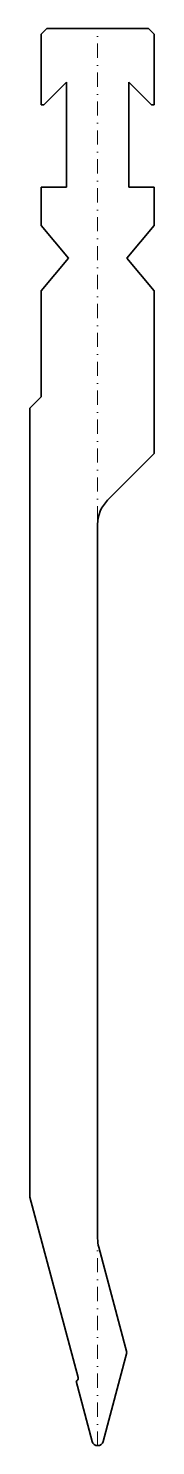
# Model space of a CAD drawing. Header units: millimetres. Extents: x -12 to 10, y 0 to 250.
import ezdxf

# ---------------------------------------------------------------- set-up
doc = ezdxf.new("R2010")
doc.units = ezdxf.units.MM
doc.header["$LTSCALE"] = 5
doc.linetypes.add('AUSGEZOGEN', pattern=[0])
doc.linetypes.add('DASHDOT', pattern=[1, 0.5, -0.25, 0, -0.25])
doc.layers.add('2', color=7, linetype='Continuous')

msp = doc.modelspace()

# ---------------------------------------------------------------- linework, layer by layer
at = {"layer": '2', "color": 7, "linetype": 'AUSGEZOGEN', "lineweight": 35}
for p, q in [((-10, 249), (-9, 250)), ((-10, 236.5), (-10, 249)), ((-9, 250), (9, 250)), ((9, 250), (10, 249)), ((10, 249), (10, 236.5)), ((-5.5, 240.5), (-9.5, 236.5)), ((-5.5, 222), (-5.5, 240.5)), ((9.5, 236.5), (5.5, 240.5)), ((5.5, 240.5), (5.5, 222)), ((-9.5, 236.5), (-10, 236.5)), ((10, 236.5), (9.5, 236.5)), ((-10, 215.2), (-10, 222)), ((-10, 222), (-5.5, 222)), ((5.5, 222), (10, 222)), ((10, 222), (10, 215.2)), ((-5.18, 209.45), (-10, 215.2)), ((10, 215.2), (5.18, 209.45)), ((-10, 203.7), (-5.18, 209.45)), ((5.18, 209.45), (10, 203.7)), ((-10, 185), (-10, 203.7)), ((10, 203.7), (10, 175)), ((-12, 183), (-10, 185)), ((-12, 43.85), (-12, 183)), ((10, 175), (1.76, 166.76)), ((0, 162.51), (0, 36.56)), ((-3.47, 12.01), (-12, 43.85)), ((0.2, 35.01), (5.18, 16.45)), ((5.18, 16.45), (0.97, 0.74)), ((-0.97, 0.74), (-3.82, 11.4))]:
    msp.add_line(p, q, dxfattribs=at)
at = {"layer": '2', "color": 7, "linetype": 'DASHDOT', "lineweight": 18}
msp.add_line((0, 0), (0, 250), dxfattribs=at)
at = {"layer": '2', "color": 7, "linetype": 'AUSGEZOGEN', "lineweight": 35}
for centre, radius, start, end in [((6, 162.51), 6, 135, 180), ((6, 36.56), 6, 180, 195), ((-3.95, 11.88), 0.5, 285, 15), ((0, 1), 1, 195, 345)]:
    msp.add_arc(centre, radius, start, end, dxfattribs=at)

doc.saveas('drawing.dxf')
